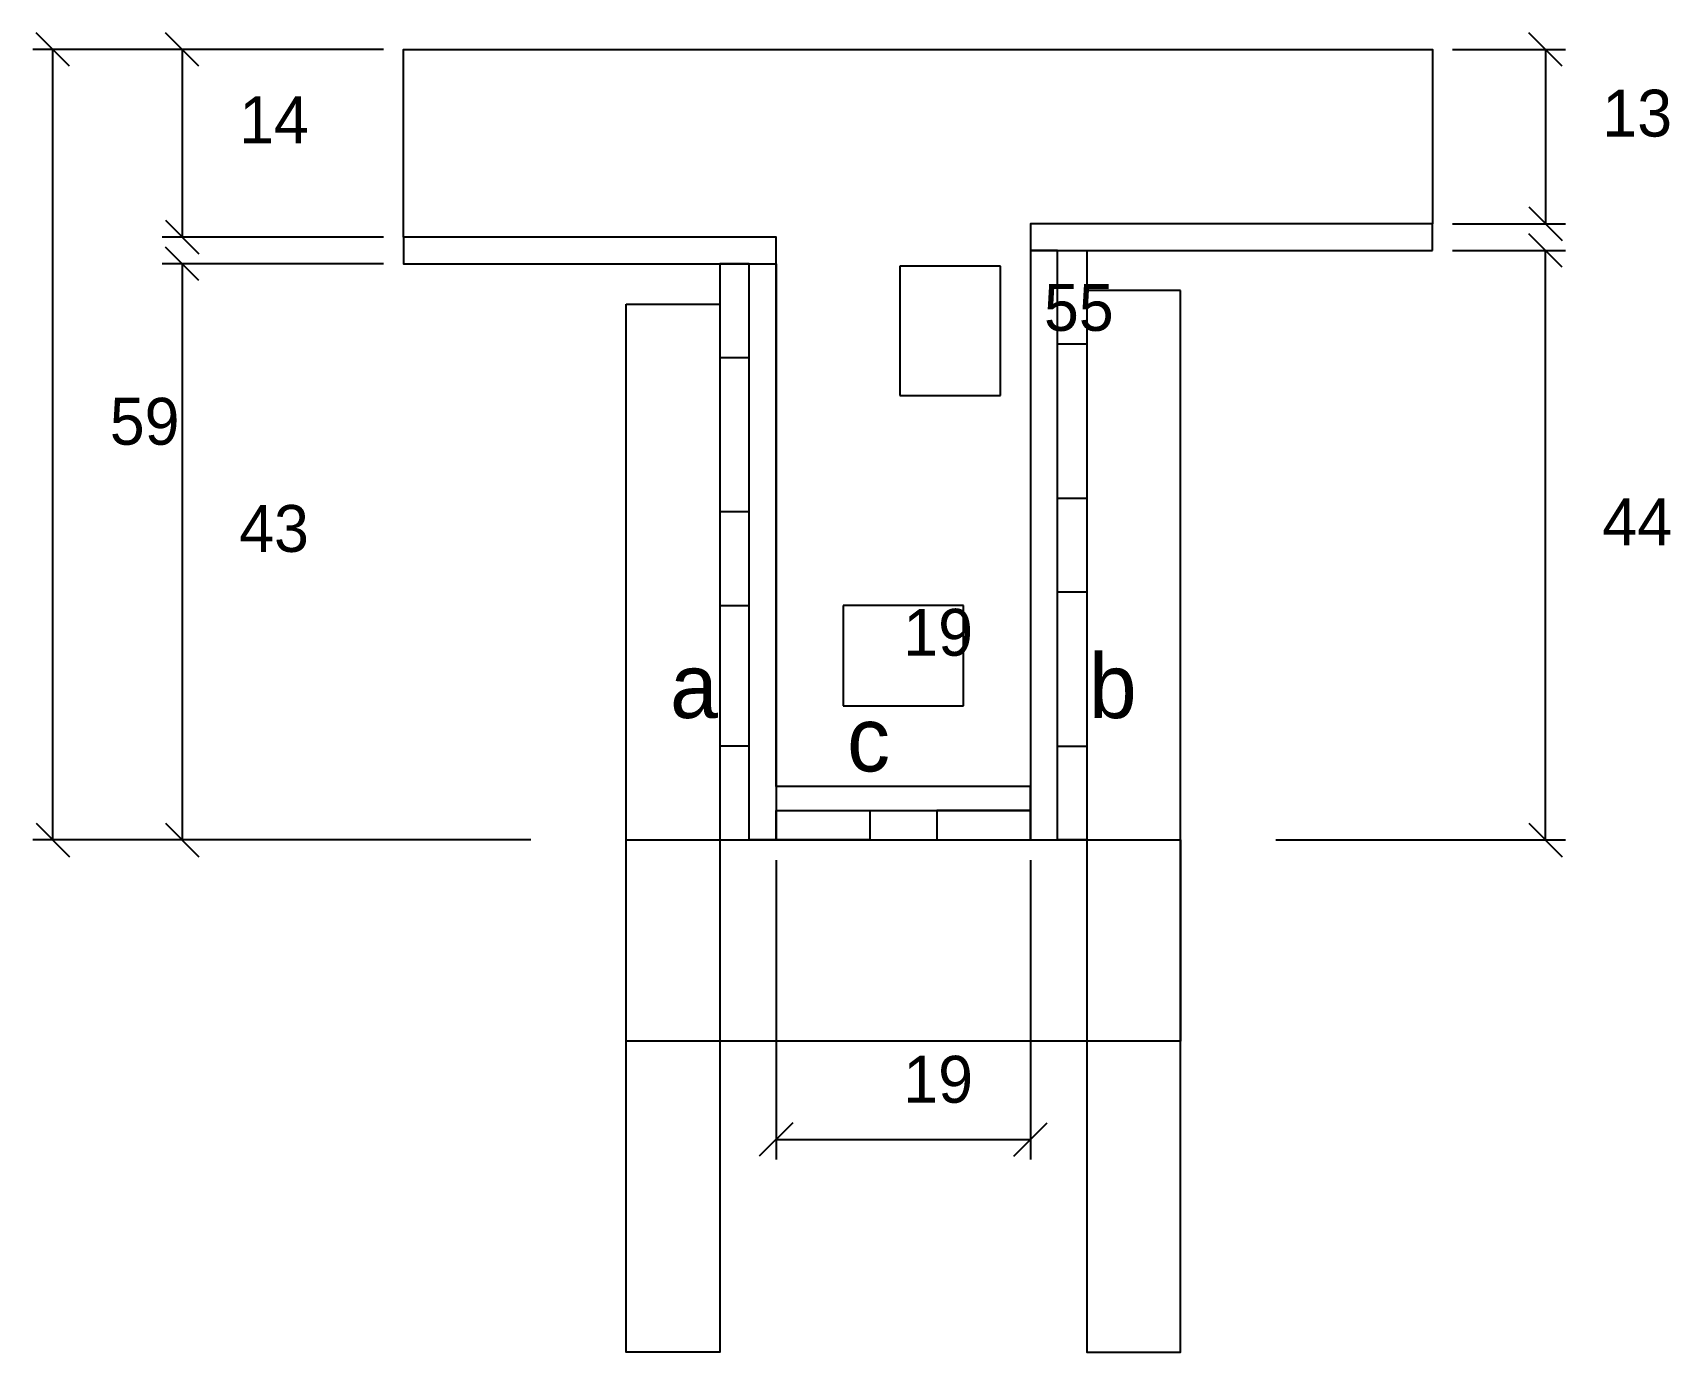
# Model space of a CAD drawing. Extents: x -45 to 199, y -251 to -54.
import ezdxf

# ---------------------------------------------------------------- set-up
doc = ezdxf.new("R2010")
doc.units = 0
for name, color, linetype in [('CONCRETO', 251, 'Continuous'), ('COTA', 241, 'Continuous'), ('Cota Seção (2x)', 241, 'Continuous'), ('detalhes', 7, 'Continuous'), ('Madeira', 126, 'Continuous'), ('Painéis', 200, 'Continuous'), ('SARR_3.5x7', 81, 'Continuous')]:
    doc.layers.add(name, color=color, linetype=linetype)

msp = doc.modelspace()

# ---------------------------------------------------------------- linework, layer by layer
at = {"layer": 'CONCRETO', "color": 251}
msp.add_lwpolyline([(9.9, -84.25), (9.9, -56.25), (163.5, -56.25), (163.5, -82.25), (103.5, -82.25), (103.5, -166.25), (65.5, -166.25), (65.5, -84.25), (9.9, -84.25)], dxfattribs=at)
at = {"layer": 'COTA', "color": 4}
for p, q in [((6.9, -56.25), (-45.477, -56.25)), ((-42.477, -174.25), (-42.477, -56.25)), ((6.9, -56.25), (-26.157, -56.25)), ((-23.157, -56.25), (-23.157, -84.25)), ((166.5, -56.25), (183.372, -56.25)), ((180.372, -56.25), (180.372, -82.25)), ((166.5, -82.25), (183.372, -82.25)), ((6.9, -84.25), (-26.157, -84.25)), ((166.5, -86.25), (183.372, -86.25)), ((180.372, -174.25), (180.372, -86.25)), ((6.9, -88.25), (-26.157, -88.25)), ((-23.157, -88.25), (-23.157, -174.25)), ((28.9, -174.25), (-45.477, -174.25)), ((28.9, -174.25), (-26.157, -174.25)), ((140.1, -174.25), (183.372, -174.25)), ((65.5, -177.25), (65.5, -221.977)), ((103.5, -177.25), (103.5, -221.977)), ((65.5, -218.977), (103.5, -218.977))]:
    msp.add_line(p, q, dxfattribs=at)
at = {"layer": 'COTA'}
for points in [[(-39.977, -58.75), (-44.977, -53.75)], [(-20.657, -58.75), (-25.657, -53.75)], [(182.872, -58.75), (177.872, -53.75)], [(177.872, -79.75), (182.872, -84.75)], [(-25.657, -81.75), (-20.657, -86.75)], [(182.872, -88.75), (177.872, -83.75)], [(-20.657, -90.75), (-25.657, -85.75)], [(-44.977, -171.75), (-39.977, -176.75)], [(-25.657, -171.75), (-20.657, -176.75)], [(177.872, -171.75), (182.872, -176.75)], [(68, -216.477), (63, -221.477)], [(101, -221.477), (106, -216.477)]]:
    msp.add_lwpolyline(points, dxfattribs=at)
at = {"layer": 'Cota Seção (2x)', "color": 180}
for p, q in [((84, -88.583), (84, -107.917)), ((99, -88.583), (84, -88.583)), ((99, -107.917), (99, -88.583)), ((84, -107.917), (99, -107.917)), ((75.5, -139.25), (75.5, -154.25)), ((93.5, -139.25), (75.5, -139.25)), ((93.5, -154.25), (93.5, -139.25)), ((75.5, -154.25), (93.5, -154.25))]:
    msp.add_line(p, q, dxfattribs=at)
at = {"layer": 'Madeira', "color": 126}
for points in [[(111.9, -100.25), (107.5, -100.25), (107.5, -86.25), (111.9, -86.25), (111.9, -100.25)], [(57.1, -102.25), (61.5, -102.25), (61.5, -88.25), (57.1, -88.25), (57.1, -102.25)], [(111.9, -137.25), (107.5, -137.25), (107.5, -123.25), (111.9, -123.25), (111.9, -137.25)], [(57.1, -139.25), (61.5, -139.25), (61.5, -125.25), (57.1, -125.25), (57.1, -139.25)], [(57.1, -174.25), (61.5, -174.25), (61.5, -160.25), (57.1, -160.25), (57.1, -174.25)], [(111.9, -174.25), (107.5, -174.25), (107.5, -160.25), (111.9, -160.25), (111.9, -174.25)], [(65.5, -174.25), (65.5, -169.85), (79.5, -169.85), (79.5, -174.25), (65.5, -174.25)], [(103.5, -174.25), (103.5, -169.85), (89.5, -169.85), (89.5, -174.25), (103.5, -174.25)]]:
    msp.add_lwpolyline(points, dxfattribs=at)
at = {"layer": 'Painéis', "color": 200}
for points in [[(163.5, -86.25), (163.5, -82.25), (103.5, -82.25), (103.5, -86.25), (163.5, -86.25)], [(65.5, -88.25), (65.5, -84.25), (9.9, -84.25), (9.9, -88.25), (65.5, -88.25)], [(107.5, -86.25), (103.5, -86.25), (103.5, -174.25), (107.5, -174.25), (107.5, -86.25)], [(61.5, -88.25), (65.5, -88.25), (65.5, -174.25), (61.5, -174.25), (61.5, -88.25)], [(103.5, -169.85), (103.5, -166.25), (65.5, -166.25), (65.5, -169.85), (103.5, -169.85)]]:
    msp.add_lwpolyline(points, dxfattribs=at)
at = {"layer": 'SARR_3.5x7', "color": 81}
for points in [[(125.9, -92.25), (111.9, -92.25), (111.9, -250.728), (125.9, -250.728), (125.9, -92.25)], [(43.1, -94.25), (57.1, -94.25), (57.1, -250.728), (43.1, -250.728), (43.1, -94.25)], [(43.1, -174.25), (125.9, -174.25), (125.9, -204.308), (43.1, -204.308), (43.1, -174.25)]]:
    msp.add_lwpolyline(points, dxfattribs=at)

# ---------------------------------------------------------------- texts
at = {"layer": 'COTA', "color": 1}
for s, p in [('14', (-14.657, -70.25)), ('13', (188.872, -69.25)), ('59', (-33.977, -115.25)), ('43', (-14.657, -131.25)), ('44', (188.872, -130.25)), ('19', (84.5, -213.477))]:
    msp.add_text(s, height=7, dxfattribs=at).set_placement(p)
at = {"layer": 'Cota Seção (2x)', "color": 1}
for s, p in [('55', (105.5, -98.25)), ('19', (84.5, -146.75))]:
    msp.add_text(s, height=7, dxfattribs=at).set_placement(p)
at = {"layer": 'detalhes', "color": 4}
for s, p in [('b', (112.214, -156.06)), ('a', (49.671, -156.049)), ('c', (76.1, -164.014))]:
    msp.add_text(s, height=9.6, dxfattribs=at).set_placement(p)

doc.saveas('drawing.dxf')
